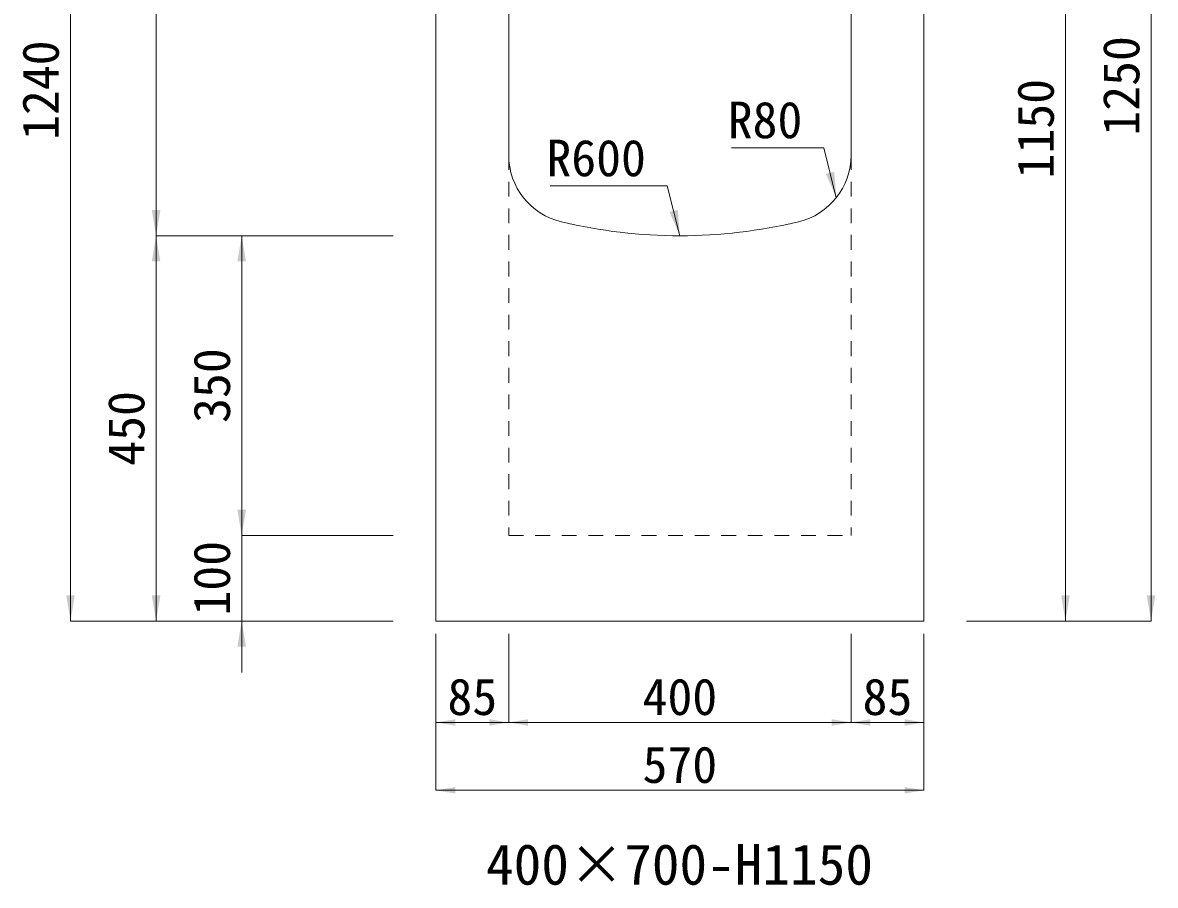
# Model space of a CAD drawing. Units: millimetres at full size. Extents: x -1934 to 78146, y -143454 to -112471.
# Drawn here: x 48384 to 49708, y -141086 to -140078 of the extents above; entities that cross this region are included whole.
import ezdxf
from ezdxf.enums import TextEntityAlignment as Align

# ---------------------------------------------------------------- set-up
doc = ezdxf.new("R2010")
doc.units = ezdxf.units.MM
doc.header["$LTSCALE"] = 23
doc.linetypes.add('USER3', pattern=[1.35, 0.75, -0.6])
for name, color, linetype, lineweight in [('0_2', 7, 'Continuous', 13), ('寸法線', 7, 'Continuous', 13), ('引出線', 4, 'Continuous', 13), ('本体', 2, 'Continuous', 13)]:
    doc.layers.add(name, color=color, linetype=linetype, lineweight=lineweight)
doc.styles.add('ＭＳ ゴシック', font='')
doc.styles.get('ＭＳ ゴシック').set_extended_font_data('MS Gothic')

# ---------------------------------------------------------------- blocks, each defined once
blk = doc.blocks.new('filled_arrow')
at = {"color": 0, "linetype": 'Continuous', "lineweight": -2}
blk.add_solid([(7.5, 1.25), (0, 0), (7.5, -1.25)], dxfattribs=at)

msp = doc.modelspace()

# ---------------------------------------------------------------- linework, layer by layer
at = {"layer": '寸法線'}
for p, q in [((49702.6, -140777.02), (49702.6, -139527.02)), ((48440.14, -139537.02), (48440.14, -140777.02)), ((48540.14, -139627.02), (48540.14, -140327.02)), ((49602.6, -140777.02), (49602.6, -139627.02)), ((48540.14, -140777.02), (48540.14, -140327.02)), ((48817.11, -140327.02), (48540.14, -140327.02)), ((48817.11, -140327.02), (48540.14, -140327.02)), ((48640.14, -140327.02), (48640.14, -140677.02)), ((48817.11, -140327.02), (48640.14, -140327.02)), ((48640.14, -140617.02), (48640.14, -140837.02)), ((48817.11, -140677.02), (48640.14, -140677.02)), ((48817.11, -140677.02), (48640.14, -140677.02)), ((48817.11, -140777.02), (48440.14, -140777.02)), ((48817.11, -140777.02), (48540.14, -140777.02)), ((48817.11, -140777.02), (48640.14, -140777.02)), ((49487.11, -140777.02), (49602.6, -140777.02)), ((49487.11, -140777.02), (49702.6, -140777.02))]:
    msp.add_line(p, q, dxfattribs=at)
at = {"layer": '寸法線', "lineweight": 9}
for p, q in [((48867.11, -140792.02), (48867.11, -140895.41)), ((48867.11, -140792.02), (48867.11, -140974.7)), ((48952.11, -140792.02), (48952.11, -140895.41)), ((48952.11, -140792.02), (48952.11, -140895.41)), ((49352.11, -140792.02), (49352.11, -140895.41)), ((49352.11, -140792.02), (49352.11, -140895.41)), ((49437.11, -140792.02), (49437.11, -140895.41)), ((49437.11, -140792.02), (49437.11, -140974.7)), ((48867.11, -140895.41), (48952.11, -140895.41)), ((48952.11, -140895.41), (49352.11, -140895.41)), ((49352.11, -140895.41), (49437.11, -140895.41)), ((48867.11, -140974.7), (49437.11, -140974.7))]:
    msp.add_line(p, q, dxfattribs=at)
at = {"layer": '引出線'}
for points in [[(49334.87, -140282.6), (49320.16, -140224.39), (49212.47, -140224.39)], [(49152.11, -140327.02), (49137.41, -140268.81), (49000.48, -140268.81)]]:
    msp.add_lwpolyline(points, dxfattribs=at)
at = {"layer": '本体', "lineweight": 20}
for p, q in [((48867.11, -140777.02), (48867.11, -139627.02)), ((48952.11, -140232.98), (48952.11, -139627.02)), ((49352.11, -140232.98), (49352.11, -139627.02)), ((49437.11, -140777.02), (49437.11, -139627.02)), ((48867.11, -140777.02), (49437.11, -140777.02))]:
    msp.add_line(p, q, dxfattribs=at)
at = {"layer": '本体', "linetype": 'USER3', "lineweight": 9}
for p, q in [((48952.11, -140232.98), (48952.11, -140677.02)), ((49352.11, -140232.98), (49352.11, -140677.02)), ((48952.11, -140677.02), (49352.11, -140677.02))]:
    msp.add_line(p, q, dxfattribs=at)
at = {"layer": '本体', "lineweight": 20}
for centre, radius, start, end in [((49032.11, -140232.98), 80, 180, 256.6576), ((49272.11, -140232.98), 80, 283.34225, 0), ((49152.11, -139727.02), 600, 256.6576, 283.34225)]:
    msp.add_arc(centre, radius, start, end, dxfattribs=at)

# ---------------------------------------------------------------- block references
at = {"layer": '寸法線', "xscale": 4, "yscale": 4}
for p, rotation in [((48540.14, -140327.02), 90), ((48540.14, -140327.02), 270), ((48640.14, -140327.02), 270), ((48640.14, -140677.02), 90), ((48640.14, -140677.02), 90), ((48440.14, -140777.02), 90), ((48540.14, -140777.02), 90), ((49602.6, -140777.02), 90), ((49702.6, -140777.02), 90), ((48640.14, -140777.02), 270)]:
    msp.add_blockref('filled_arrow', p, dxfattribs=dict(at, rotation=rotation))
at = {"layer": '寸法線', "lineweight": 9, "xscale": 3, "yscale": 3}
for p in [(48867.11, -140895.41), (48952.11, -140895.41), (49352.11, -140895.41), (48867.11, -140974.7)]:
    msp.add_blockref('filled_arrow', p, dxfattribs=at)
at = {"layer": '寸法線', "lineweight": 9, "xscale": 3, "yscale": 3, "rotation": 180}
for p in [(48952.11, -140895.41), (49352.11, -140895.41), (49437.11, -140895.41), (49437.11, -140974.7)]:
    msp.add_blockref('filled_arrow', p, dxfattribs=at)
at = {"layer": '引出線', "xscale": 4, "yscale": 4, "rotation": 104.2}
for p in [(49334.87, -140282.6), (49152.11, -140327.02)]:
    msp.add_blockref('filled_arrow', p, dxfattribs=at)

# ---------------------------------------------------------------- texts
at = {"layer": '0_2', "style": 'ＭＳ ゴシック'}
msp.add_text('400×700-H1150', height=47.47, dxfattribs=at).set_placement((49151.63, -141061.16), align=Align.MIDDLE_CENTER)
at = {"layer": '寸法線', "style": 'ＭＳ ゴシック'}
for s, p in [('1240', (48405.14, -140157.02)), ('1250', (49667.6, -140152.02)), ('1150', (49567.6, -140202.02)), ('350', (48605.14, -140502.02)), ('450', (48505.14, -140552.02)), ('100', (48605.14, -140727.02))]:
    msp.add_text(s, height=42.72, rotation=90, dxfattribs=at).set_placement(p, align=Align.MIDDLE_CENTER)
for s, p in [('85', (48909.61, -140865.41)), ('400', (49152.11, -140865.41)), ('85', (49394.61, -140865.41)), ('570', (49152.11, -140944.7))]:
    msp.add_text(s, height=42.72, dxfattribs=at).set_placement(p, align=Align.MIDDLE_CENTER)
at = {"layer": '引出線', "style": 'ＭＳ ゴシック'}
for s, p in [('R80', (49295.16, -140170.39)), ('R600', (49112.41, -140214.81))]:
    msp.add_text(s, height=42.72, dxfattribs=at).set_placement(p, align=Align.TOP_RIGHT)

doc.saveas('drawing.dxf')
